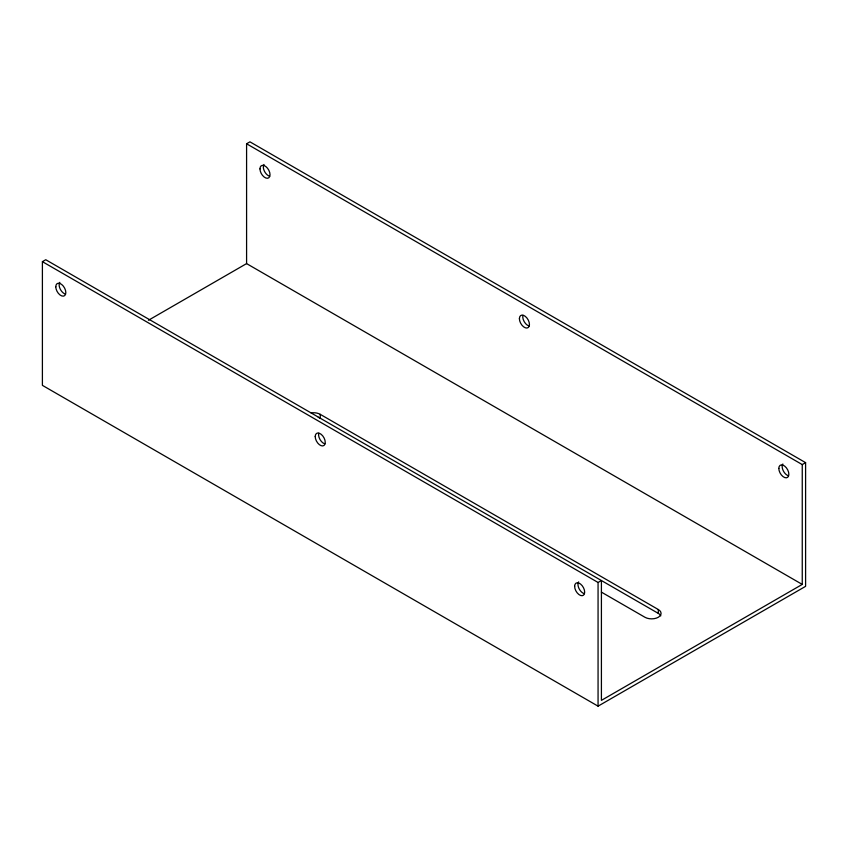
<?xml version="1.0" encoding="UTF-8"?>
<svg xmlns="http://www.w3.org/2000/svg" width="848" height="848" viewBox="0 0 848 848"><rect width="100%" height="100%" fill="white"/><g stroke="black" fill="none" stroke-linecap="round" stroke-linejoin="round"><path stroke-width="1.27" d="M246.588 143.778L802.25 464.587L802.25 584.41L246.588 263.601L246.588 143.778L249.937 141.839L805.6 462.648L805.6 586.339L598.063 706.161L42.4 385.352L42.4 261.661L45.75 259.732L658.313 613.39A9.466 5.47 0 0 1 660.762 615.849M148.453 320.258L246.588 263.601M42.4 261.661L598.063 582.47L601.412 580.541L601.412 700.363L802.25 584.41M802.25 464.587L805.6 462.648M311.089 412.923A9.466 5.47 0 0 1 320.237 414.333L658.313 609.532A9.466 5.47 0 0 1 658.313 617.259A9.466 5.47 0 0 1 644.925 617.259L601.38 592.116M658.313 609.532L658.313 613.39M598.063 582.47L598.063 706.161M320.237 414.333L320.237 418.202A9.466 5.47 0 0 0 318.276 417.333M269.643 176.214A7.102 4.102 60 0 1 264.364 171.095A7.102 4.102 60 0 1 264.004 164.459M529.067 325.992A7.102 4.102 60 0 1 522.919 315.339M788.492 475.77A7.102 4.102 60 0 1 783.202 470.64A7.102 4.102 60 0 1 782.842 464.004M584.304 593.653A7.102 4.102 60 0 1 579.014 588.533A7.102 4.102 60 0 1 578.654 581.898M324.879 443.875A7.102 4.102 60 0 1 318.731 433.222M65.455 294.108A7.102 4.102 60 0 1 60.176 288.977A7.102 4.102 60 0 1 59.805 282.342M574.637 586.339A7.102 4.102 60 0 0 582.163 595.709A7.102 4.102 60 0 0 582.163 585.661A7.102 4.102 60 0 0 574.637 586.339M315.212 436.561A7.102 4.102 60 0 0 322.738 445.931A7.102 4.102 60 0 0 322.738 435.893A7.102 4.102 60 0 0 315.212 436.561M55.788 286.783A7.102 4.102 60 0 0 63.324 296.153A7.102 4.102 60 0 0 63.324 286.115A7.102 4.102 60 0 0 55.788 286.783M259.976 168.9A7.102 4.102 60 0 0 267.512 178.271A7.102 4.102 60 0 0 267.512 168.222A7.102 4.102 60 0 0 259.976 168.9M519.4 318.678A7.102 4.102 60 0 0 526.937 328.038A7.102 4.102 60 0 0 526.937 318A7.102 4.102 60 0 0 519.4 318.678M778.824 468.446A7.102 4.102 60 0 0 786.35 477.816A7.102 4.102 60 0 0 786.35 467.778A7.102 4.102 60 0 0 778.824 468.446"/></g></svg>
